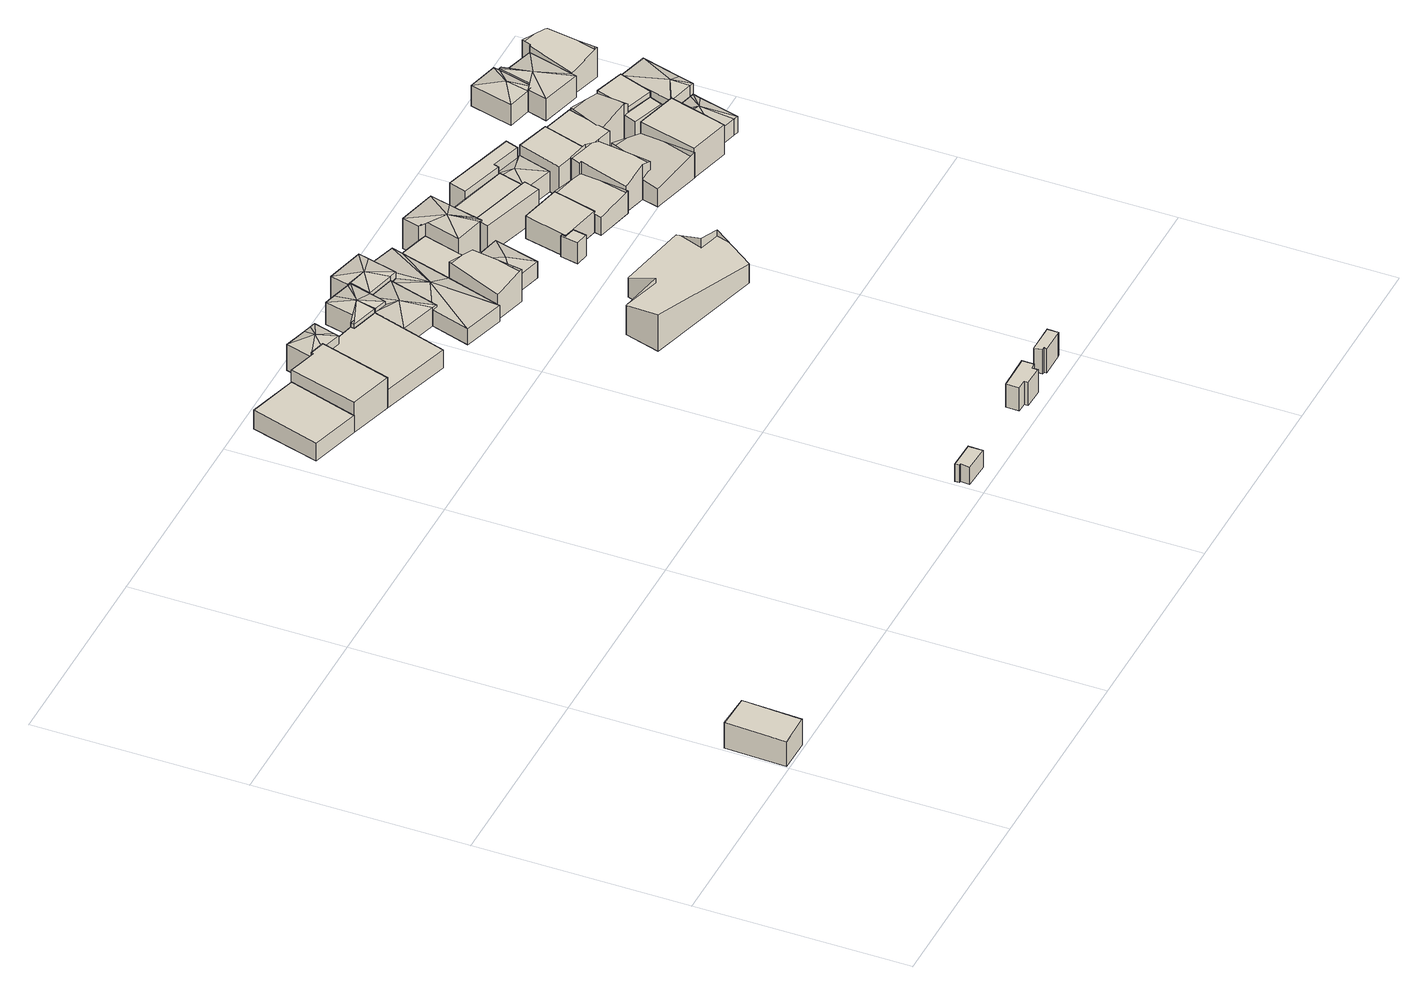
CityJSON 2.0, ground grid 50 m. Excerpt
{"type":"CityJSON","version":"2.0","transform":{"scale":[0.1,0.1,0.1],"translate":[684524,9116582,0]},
"CityObjects":{
"building1":{"type":"Building","attributes":{"Building Type":"Residential","Roof Shape":"gable","Roof Material":"Concrete Glazed Tile","Roof Material Code":"1","Roof Direction":"west","Building Height":6.5,"Roof Slope":26.3,"Footprint Area":115.72,"Solar PV Capacity Low":14.49,"Solar PV Capacity High":19.03,"Solar Annual Energy Low":20892,"Solar Annual Energy High":27534,"Suitable PV Area":86.5},"geometry":[{"type":"MultiSurface","lod":"2.2","boundaries":[[[0,1,2,3]],[[3,2,4,5]],[[2,1,6,4]],[[1,0,7,6]],[[0,3,5,7]],[[5,4,6,7]]]}]},
"building2":{"type":"Building","attributes":{"Building Type":"Residential","Roof Shape":"shed","Roof Material":"Concrete Glazed Tile","Roof Material Code":"1","Roof Direction":"northwest","Building Height":4.48,"Roof Slope":17.4,"Footprint Area":206.68,"Solar PV Capacity Low":25.88,"Solar PV Capacity High":33.99,"Solar Annual Energy Low":37315,"Solar Annual Energy High":49179,"Suitable PV Area":154.5},"geometry":[{"type":"MultiSurface","lod":"2.2","boundaries":[[[8,9,10,11]],[[11,10,12,13]],[[10,9,14,12]],[[9,8,15,14]],[[8,11,13,15]],[[13,12,14,15]]]}]},
"building3":{"type":"Building","attributes":{"Building Type":"Residential","Roof Shape":"shed","Roof Material":"Concrete Glazed Tile","Roof Material Code":"1","Roof Direction":"west","Building Height":4.55,"Roof Slope":10.2,"Footprint Area":21.44,"Solar PV Capacity Low":2.68,"Solar PV Capacity High":3.53,"Solar Annual Energy Low":3871,"Solar Annual Energy High":5101,"Suitable PV Area":16.03},"geometry":[{"type":"MultiSurface","lod":"2.2","boundaries":[[[16,17,18,19,20,21]],[[21,20,22,23]],[[20,19,24,22]],[[19,18,25,24]],[[18,17,26,25]],[[17,16,27,26]],[[16,21,23,27]],[[23,22,24,25,26,27]]]}]},
"building4":{"type":"Building","attributes":{"Building Type":"Residential","Roof Shape":"flat","Roof Material":"Concrete Aluminum Tile","Roof Material Code":"2","Roof Direction":"northwest","Building Height":7.95,"Roof Slope":14.3,"Footprint Area":185.14,"Solar PV Capacity Low":23.18,"Solar PV Capacity High":30.45,"Solar Annual Energy Low":33426,"Solar Annual Energy High":44052,"Suitable PV Area":138.39},"geometry":[{"type":"MultiSurface","lod":"2.2","boundaries":[[[28,29,30,31,32,33,11]],[[11,33,34,35]],[[33,32,36,34]],[[32,31,37,36]],[[31,30,38,37]],[[30,29,39,38]],[[29,28,40,39]],[[28,11,35,40]],[[35,34,36,37,38,39,40]]]}]},
"building5":{"type":"Building","attributes":{"Building Type":"Residential","Roof Shape":"hip","Roof Material":"Concrete Aluminum Tile","Roof Material Code":"2","Roof Direction":"northwest","Building Height":6.78,"Roof Slope":25,"Footprint Area":59.01,"Solar PV Capacity Low":7.39,"Solar PV Capacity High":9.7,"Solar Annual Energy Low":10655,"Solar Annual Energy High":14042,"Suitable PV Area":44.11},"geometry":[{"type":"MultiSurface","lod":"2.2","boundaries":[[[41,42,43,44,30,29,45,46]],[[46,45,47,48]],[[45,29,49,47]],[[29,30,50,49]],[[30,44,51,50]],[[44,43,52,51]],[[43,42,53,52]],[[42,41,54,53]],[[41,46,48,54]],[[48,47,55]],[[47,49,55]],[[49,50,55]],[[50,51,55]],[[51,52,55]],[[52,53,55]],[[53,54,55]],[[54,48,55]]]}]},
"building6":{"type":"Building","attributes":{"Building Type":"Residential","Roof Shape":"flat","Roof Material":"Concrete Aluminum Tile","Roof Material Code":"2","Roof Direction":"northwest","Building Height":4.85,"Roof Slope":10.5,"Footprint Area":328.05,"Solar PV Capacity Low":41.07,"Solar PV Capacity High":53.95,"Solar Annual Energy Low":59227,"Solar Annual Energy High":78056,"Suitable PV Area":245.22},"geometry":[{"type":"MultiSurface","lod":"2.2","boundaries":[[[56,57,58,59,60,46,45,29,28]],[[28,29,61,62]],[[29,45,63,61]],[[45,46,64,63]],[[46,60,65,64]],[[60,59,66,65]],[[59,58,67,66]],[[58,57,68,67]],[[57,56,69,68]],[[56,28,62,69]],[[62,61,63,64,65,66,67,68,69]]]}]},
"building7":{"type":"Building","attributes":{"Building Type":"Residential","Roof Shape":"shed","Roof Material":"Clay Tile Shingle","Roof Material Code":"3","Roof Direction":"west","Building Height":5.97,"Roof Slope":17,"Footprint Area":31.98,"Solar PV Capacity Low":4,"Solar PV Capacity High":5.26,"Solar Annual Energy Low":5774,"Solar Annual Energy High":7610,"Suitable PV Area":23.91},"geometry":[{"type":"MultiSurface","lod":"2.2","boundaries":[[[70,71,72,73,74,75,76,77]],[[77,76,78,79]],[[76,75,80,78]],[[75,74,81,80]],[[74,73,82,81]],[[73,72,83,82]],[[72,71,84,83]],[[71,70,85,84]],[[70,77,79,85]],[[79,78,80,81,82,83,84,85]]]}]},
"building8":{"type":"Building","attributes":{"Building Type":"Residential","Roof Shape":"hip","Roof Material":"Concrete Glazed Tile","Roof Material Code":"1","Roof Direction":"northwest","Building Height":5.85,"Roof Slope":29.6,"Footprint Area":75.51,"Solar PV Capacity Low":9.45,"Solar PV Capacity High":12.42,"Solar Annual Energy Low":13632,"Solar Annual Energy High":17966,"Suitable PV Area":56.44},"geometry":[{"type":"MultiSurface","lod":"2.2","boundaries":[[[86,87,88,89,60,59,58,90,91,92,93]],[[93,92,94,95]],[[92,91,96,94]],[[91,90,97,96]],[[90,58,98,97]],[[58,59,99,98]],[[59,60,100,99]],[[60,89,101,100]],[[89,88,102,101]],[[88,87,103,102]],[[87,86,104,103]],[[86,93,95,104]],[[95,94,105]],[[94,96,105]],[[96,97,105]],[[97,98,105]],[[98,99,105]],[[99,100,105]],[[100,101,105]],[[101,102,105]],[[102,103,105]],[[103,104,105]],[[104,95,105]]]}]},
"building9":{"type":"Building","attributes":{"Building Type":"Residential","Roof Shape":"hip","Roof Material":"Concrete Aluminum Tile","Roof Material Code":"2","Roof Direction":"northwest","Building Height":4.93,"Roof Slope":26.5,"Footprint Area":112.64,"Solar PV Capacity Low":14.1,"Solar PV Capacity High":18.52,"Solar Annual Energy Low":20337,"Solar Annual Energy High":26802,"Suitable PV Area":84.2},"geometry":[{"type":"MultiSurface","lod":"2.2","boundaries":[[[58,57,106,107,108,92,91]],[[91,92,109,110]],[[92,108,111,109]],[[108,107,112,111]],[[107,106,113,112]],[[106,57,114,113]],[[57,58,115,114]],[[58,91,110,115]],[[110,109,116]],[[109,111,116]],[[111,112,116]],[[112,113,116]],[[113,114,116]],[[114,115,116]],[[115,110,116]]]}]},
"building10":{"type":"Building","attributes":{"Building Type":"Residential","Roof Shape":"gable","Roof Material":"Concrete Glazed Tile","Roof Material Code":"1","Roof Direction":"west","Building Height":6.13,"Roof Slope":30.9,"Footprint Area":18.26,"Solar PV Capacity Low":2.29,"Solar PV Capacity High":3,"Solar Annual Energy Low":3298,"Solar Annual Energy High":4346,"Suitable PV Area":13.65},"geometry":[{"type":"MultiSurface","lod":"2.2","boundaries":[[[117,118,119,120,121,122,123]],[[123,122,124,125]],[[122,121,126,124]],[[121,120,127,126]],[[120,119,128,127]],[[119,118,129,128]],[[118,117,130,129]],[[117,123,125,130]],[[125,124,126,127,128,129,130]]]}]},
"building11":{"type":"Building","attributes":{"Building Type":"Residential","Roof Shape":"hip","Roof Material":"Concrete Aluminum Tile","Roof Material Code":"2","Roof Direction":"northwest","Building Height":4.17,"Roof Slope":21.4,"Footprint Area":266.34,"Solar PV Capacity Low":33.35,"Solar PV Capacity High":43.8,"Solar Annual Energy Low":48086,"Solar Annual Energy High":63373,"Suitable PV Area":199.09},"geometry":[{"type":"MultiSurface","lod":"2.2","boundaries":[[[131,132,108,107,106,133,134,135,136,137,138]],[[138,137,139,140]],[[137,136,141,139]],[[136,135,142,141]],[[135,134,143,142]],[[134,133,144,143]],[[133,106,145,144]],[[106,107,146,145]],[[107,108,147,146]],[[108,132,148,147]],[[132,131,149,148]],[[131,138,140,149]],[[140,139,150]],[[139,141,150]],[[141,142,150]],[[142,143,150]],[[143,144,150]],[[144,145,150]],[[145,146,150]],[[146,147,150]],[[147,148,150]],[[148,149,150]],[[149,140,150]]]}]},
"building12":{"type":"Building","attributes":{"Building Type":"Residential","Roof Shape":"hip","Roof Material":"Concrete Glazed Tile","Roof Material Code":"1","Roof Direction":"northwest","Building Height":5.98,"Roof Slope":23.6,"Footprint Area":88,"Solar PV Capacity Low":11.02,"Solar PV Capacity High":14.47,"Solar Annual Energy Low":15887,"Solar Annual Energy High":20938,"Suitable PV Area":65.78},"geometry":[{"type":"MultiSurface","lod":"2.2","boundaries":[[[151,86,93,92,108,132,131,152]],[[152,131,153,154]],[[131,132,155,153]],[[132,108,156,155]],[[108,92,157,156]],[[92,93,158,157]],[[93,86,159,158]],[[86,151,160,159]],[[151,152,154,160]],[[154,153,161]],[[153,155,161]],[[155,156,161]],[[156,157,161]],[[157,158,161]],[[158,159,161]],[[159,160,161]],[[160,154,161]]]}]},
"building13":{"type":"Building","attributes":{"Building Type":"Residential","Roof Shape":"gable","Roof Material":"Concrete Aluminum Tile","Roof Material Code":"2","Roof Direction":"northwest","Building Height":6.8,"Roof Slope":26.3,"Footprint Area":104.8,"Solar PV Capacity Low":13.12,"Solar PV Capacity High":17.23,"Solar Annual Energy Low":18921,"Solar Annual Energy High":24936,"Suitable PV Area":78.34},"geometry":[{"type":"MultiSurface","lod":"2.2","boundaries":[[[135,162,163,164,136]],[[136,164,165,166]],[[164,163,167,165]],[[163,162,168,167]],[[162,135,169,168]],[[135,136,166,169]],[[166,165,167,168,169]]]}]},
"building14":{"type":"Building","attributes":{"Building Type":"Residential","Roof Shape":"gable","Roof Material":"Clay Tile Shingle","Roof Material Code":"3","Roof Direction":"northwest","Building Height":5.06,"Roof Slope":32,"Footprint Area":361.31,"Solar PV Capacity Low":45.24,"Solar PV Capacity High":59.42,"Solar Annual Energy Low":65233,"Solar Annual Energy High":85972,"Suitable PV Area":270.08},"geometry":[{"type":"MultiSurface","lod":"2.2","boundaries":[[[170,171,172,173,174,175,176,177]],[[177,176,178,179]],[[176,175,180,178]],[[175,174,181,180]],[[174,173,182,181]],[[173,172,183,182]],[[172,171,184,183]],[[171,170,185,184]],[[170,177,179,185]],[[179,178,180,181,182,183,184,185]]]}]},
"building15":{"type":"Building","attributes":{"Building Type":"Residential","Roof Shape":"flat","Roof Material":"Concrete Glazed Tile","Roof Material Code":"1","Roof Direction":"northwest","Building Height":4.12,"Roof Slope":7.5,"Footprint Area":98.82,"Solar PV Capacity Low":12.37,"Solar PV Capacity High":16.25,"Solar Annual Energy Low":17841,"Solar Annual Energy High":23513,"Suitable PV Area":73.87},"geometry":[{"type":"MultiSurface","lod":"2.2","boundaries":[[[186,137,136,164,187,188,189]],[[189,188,190,191]],[[188,187,192,190]],[[187,164,193,192]],[[164,136,194,193]],[[136,137,195,194]],[[137,186,196,195]],[[186,189,191,196]],[[191,190,192,193,194,195,196]]]}]},
"building16":{"type":"Building","attributes":{"Building Type":"Residential","Roof Shape":"hip","Roof Material":"Concrete Aluminum Tile","Roof Material Code":"2","Roof Direction":"northwest","Building Height":4.3,"Roof Slope":21.7,"Footprint Area":88.95,"Solar PV Capacity Low":11.14,"Solar PV Capacity High":14.63,"Solar Annual Energy Low":16059,"Solar Annual Energy High":21164,"Suitable PV Area":66.49},"geometry":[{"type":"MultiSurface","lod":"2.2","boundaries":[[[197,198,164,163]],[[163,164,199,200]],[[164,198,201,199]],[[198,197,202,201]],[[197,163,200,202]],[[200,199,203]],[[199,201,203]],[[201,202,203]],[[202,200,203]]]}]},
"building17":{"type":"Building","attributes":{"Building Type":"Residential","Roof Shape":"hip","Roof Material":"Concrete Glazed Tile","Roof Material Code":"1","Roof Direction":"northwest","Building Height":7.88,"Roof Slope":25.1,"Footprint Area":109.84,"Solar PV Capacity Low":13.75,"Solar PV Capacity High":18.06,"Solar Annual Energy Low":19831,"Solar Annual Energy High":26136,"Suitable PV Area":82.11},"geometry":[{"type":"MultiSurface","lod":"2.2","boundaries":[[[204,186,189,188,205,206,207,208,209]],[[209,208,210,211]],[[208,207,212,210]],[[207,206,213,212]],[[206,205,214,213]],[[205,188,215,214]],[[188,189,216,215]],[[189,186,217,216]],[[186,204,218,217]],[[204,209,211,218]],[[211,210,219]],[[210,212,219]],[[212,213,219]],[[213,214,219]],[[214,215,219]],[[215,216,219]],[[216,217,219]],[[217,218,219]],[[218,211,219]]]}]},
"building18":{"type":"Building","attributes":{"Building Type":"Residential","Roof Shape":"flat","Roof Material":"Concrete Glazed Tile","Roof Material Code":"1","Roof Direction":"northwest","Building Height":5.47,"Roof Slope":6.4,"Footprint Area":10.75,"Solar PV Capacity Low":1.35,"Solar PV Capacity High":1.77,"Solar Annual Energy Low":1941,"Solar Annual Energy High":2558,"Suitable PV Area":8.04},"geometry":[{"type":"MultiSurface","lod":"2.2","boundaries":[[[220,221,222,223,224,225]],[[225,224,226,227]],[[224,223,228,226]],[[223,222,229,228]],[[222,221,230,229]],[[221,220,231,230]],[[220,225,227,231]],[[227,226,228,229,230,231]]]}]},
"building19":{"type":"Building","attributes":{"Building Type":"Residential","Roof Shape":"flat","Roof Material":"Concrete Glazed Tile","Roof Material Code":"1","Roof Direction":"northwest","Building Height":7.75,"Roof Slope":12.8,"Footprint Area":58.14,"Solar PV Capacity Low":7.28,"Solar PV Capacity High":9.56,"Solar Annual Energy Low":10497,"Solar Annual Energy High":13834,"Suitable PV Area":43.46},"geometry":[{"type":"MultiSurface","lod":"2.2","boundaries":[[[232,207,206,205,233,234]],[[234,233,235,236]],[[233,205,237,235]],[[205,206,238,237]],[[206,207,239,238]],[[207,232,240,239]],[[232,234,236,240]],[[236,235,237,238,239,240]]]}]},
"building20":{"type":"Building","attributes":{"Building Type":"Residential","Roof Shape":"shed","Roof Material":"Clay Tile Shingle","Roof Material Code":"3","Roof Direction":"northwest","Building Height":5.6,"Roof Slope":18.4,"Footprint Area":104.06,"Solar PV Capacity Low":13.03,"Solar PV Capacity High":17.11,"Solar Annual Energy Low":18788,"Solar Annual Energy High":24761,"Suitable PV Area":77.79},"geometry":[{"type":"MultiSurface","lod":"2.2","boundaries":[[[222,221,220,241,242,243]],[[243,242,244,245]],[[242,241,246,244]],[[241,220,247,246]],[[220,221,248,247]],[[221,222,249,248]],[[222,243,245,249]],[[245,244,246,247,248,249]]]}]},
"building21":{"type":"Building","attributes":{"Building Type":"Residential","Roof Shape":"flat","Roof Material":"Concrete Aluminum Tile","Roof Material Code":"2","Roof Direction":"northwest","Building Height":6.14,"Roof Slope":10.3,"Footprint Area":116.16,"Solar PV Capacity Low":14.54,"Solar PV Capacity High":19.1,"Solar Annual Energy Low":20971,"Solar Annual Energy High":27638,"Suitable PV Area":86.83},"geometry":[{"type":"MultiSurface","lod":"2.2","boundaries":[[[250,251,208,207,232,252,253,254]],[[254,253,255,256]],[[253,252,257,255]],[[252,232,258,257]],[[232,207,259,258]],[[207,208,260,259]],[[208,251,261,260]],[[251,250,262,261]],[[250,254,256,262]],[[256,255,257,258,259,260,261,262]]]}]},
"building22":{"type":"Building","attributes":{"Building Type":"Residential","Roof Shape":"gable","Roof Material":"Clay Tile Shingle","Roof Material Code":"3","Roof Direction":"northwest","Building Height":4.72,"Roof Slope":26.1,"Footprint Area":111.25,"Solar PV Capacity Low":13.93,"Solar PV Capacity High":18.29,"Solar Annual Energy Low":20085,"Solar Annual Energy High":26470,"Suitable PV Area":83.16},"geometry":[{"type":"MultiSurface","lod":"2.2","boundaries":[[[263,242,241,264,265,266,267]],[[267,266,268,269]],[[266,265,270,268]],[[265,264,271,270]],[[264,241,272,271]],[[241,242,244,272]],[[242,263,273,244]],[[263,267,269,273]],[[269,268,270,271,272,244,273]]]}]},
"building23":{"type":"Building","attributes":{"Building Type":"Residential","Roof Shape":"shed","Roof Material":"Concrete Glazed Tile","Roof Material Code":"1","Roof Direction":"northwest","Building Height":7.98,"Roof Slope":15.1,"Footprint Area":67.35,"Solar PV Capacity Low":8.43,"Solar PV Capacity High":11.08,"Solar Annual Energy Low":12160,"Solar Annual Energy High":16026,"Suitable PV Area":50.35},"geometry":[{"type":"MultiSurface","lod":"2.2","boundaries":[[[274,251,250,275,276,277]],[[277,276,278,279]],[[276,275,280,278]],[[275,250,281,280]],[[250,251,282,281]],[[251,274,283,282]],[[274,277,279,283]],[[279,278,280,281,282,283]]]}]},
"building24":{"type":"Building","attributes":{"Building Type":"Residential","Roof Shape":"hip","Roof Material":"Concrete Glazed Tile","Roof Material Code":"1","Roof Direction":"northwest","Building Height":5.38,"Roof Slope":21,"Footprint Area":63.66,"Solar PV Capacity Low":7.97,"Solar PV Capacity High":10.47,"Solar Annual Energy Low":11493,"Solar Annual Energy High":15147,"Suitable PV Area":47.59},"geometry":[{"type":"MultiSurface","lod":"2.2","boundaries":[[[276,275,250,254,253,284,285]],[[285,284,286,287]],[[284,253,288,286]],[[253,254,289,288]],[[254,250,290,289]],[[250,275,291,290]],[[275,276,292,291]],[[276,285,287,292]],[[287,286,293]],[[286,288,293]],[[288,289,293]],[[289,290,293]],[[290,291,293]],[[291,292,293]],[[292,287,293]]]}]},
"building25":{"type":"Building","attributes":{"Building Type":"Residential","Roof Shape":"gable","Roof Material":"Concrete Aluminum Tile","Roof Material Code":"2","Roof Direction":"northwest","Building Height":6.76,"Roof Slope":27.9,"Footprint Area":114.85,"Solar PV Capacity Low":14.38,"Solar PV Capacity High":18.89,"Solar Annual Energy Low":20736,"Solar Annual Energy High":27328,"Suitable PV Area":85.85},"geometry":[{"type":"MultiSurface","lod":"2.2","boundaries":[[[263,267,266,294,295,296,297,298,299]],[[299,298,300,301]],[[298,297,302,300]],[[297,296,303,302]],[[296,295,304,303]],[[295,294,305,304]],[[294,266,306,305]],[[266,267,307,306]],[[267,263,308,307]],[[263,299,301,308]],[[301,300,302,303,304,305,306,307,308]]]}]},
"building26":{"type":"Building","attributes":{"Building Type":"Residential","Roof Shape":"shed","Roof Material":"Clay Tile Shingle","Roof Material Code":"3","Roof Direction":"northwest","Building Height":7.89,"Roof Slope":12.5,"Footprint Area":87.67,"Solar PV Capacity Low":10.98,"Solar PV Capacity High":14.42,"Solar Annual Energy Low":15828,"Solar Annual Energy High":20860,"Suitable PV Area":65.53},"geometry":[{"type":"MultiSurface","lod":"2.2","boundaries":[[[285,309,299,298,310]],[[310,298,311,312]],[[298,299,313,311]],[[299,309,314,313]],[[309,285,315,314]],[[285,310,312,315]],[[312,311,313,314,315]]]}]},
"building27":{"type":"Building","attributes":{"Building Type":"Residential","Roof Shape":"gable","Roof Material":"Concrete Aluminum Tile","Roof Material Code":"2","Roof Direction":"northwest","Building Height":4.67,"Roof Slope":32.7,"Footprint Area":148.96,"Solar PV Capacity Low":18.65,"Solar PV Capacity High":24.5,"Solar Annual Energy Low":26894,"Solar Annual Energy High":35444,"Suitable PV Area":111.35},"geometry":[{"type":"MultiSurface","lod":"2.2","boundaries":[[[296,295,294,316,317,318,319]],[[319,318,320,321]],[[318,317,322,320]],[[317,316,323,322]],[[316,294,324,323]],[[294,295,325,324]],[[295,296,326,325]],[[296,319,321,326]],[[321,320,322,323,324,325,326]]]}]},
"building28":{"type":"Building","attributes":{"Building Type":"Residential","Roof Shape":"shed","Roof Material":"Concrete Aluminum Tile","Roof Material Code":"2","Roof Direction":"northwest","Building Height":7.4,"Roof Slope":10.7,"Footprint Area":86.6,"Solar PV Capacity Low":10.84,"Solar PV Capacity High":14.24,"Solar Annual Energy Low":15634,"Solar Annual Energy High":20605,"Suitable PV Area":64.73},"geometry":[{"type":"MultiSurface","lod":"2.2","boundaries":[[[327,328,329,310,298,297,330]],[[330,297,331,332]],[[297,298,333,331]],[[298,310,334,333]],[[310,329,335,334]],[[329,328,336,335]],[[328,327,337,336]],[[327,330,332,337]],[[332,331,333,334,335,336,337]]]}]},
"building29":{"type":"Building","attributes":{"Building Type":"Residential","Roof Shape":"flat","Roof Material":"Concrete Aluminum Tile","Roof Material Code":"2","Roof Direction":"northwest","Building Height":7.81,"Roof Slope":5.9,"Footprint Area":143.88,"Solar PV Capacity Low":18.02,"Solar PV Capacity High":23.66,"Solar Annual Energy Low":25977,"Solar Annual Energy High":34236,"Suitable PV Area":107.55},"geometry":[{"type":"MultiSurface","lod":"2.2","boundaries":[[[338,319,318,339,340,341,342,343]],[[343,342,344,345]],[[342,341,346,344]],[[341,340,347,346]],[[340,339,348,347]],[[339,318,349,348]],[[318,319,350,349]],[[319,338,351,350]],[[338,343,345,351]],[[345,344,346,347,348,349,350,351]]]}]},
"building30":{"type":"Building","attributes":{"Building Type":"Residential","Roof Shape":"gable","Roof Material":"Concrete Glazed Tile","Roof Material Code":"1","Roof Direction":"northwest","Building Height":6.9,"Roof Slope":33.9,"Footprint Area":70.33,"Solar PV Capacity Low":8.81,"Solar PV Capacity High":11.57,"Solar Annual Energy Low":12697,"Solar Annual Energy High":16734,"Suitable PV Area":52.57},"geometry":[{"type":"MultiSurface","lod":"2.2","boundaries":[[[328,327,352,353,354]],[[354,353,355,356]],[[353,352,357,355]],[[352,327,358,357]],[[327,328,359,358]],[[328,354,356,359]],[[356,355,357,358,359]]]}]},
"building31":{"type":"Building","attributes":{"Building Type":"Residential","Roof Shape":"shed","Roof Material":"Concrete Glazed Tile","Roof Material Code":"1","Roof Direction":"northwest","Building Height":6.03,"Roof Slope":13,"Footprint Area":26.1,"Solar PV Capacity Low":3.27,"Solar PV Capacity High":4.29,"Solar Annual Energy Low":4712,"Solar Annual Energy High":6210,"Suitable PV Area":19.51},"geometry":[{"type":"MultiSurface","lod":"2.2","boundaries":[[[360,353,352,361,362]],[[362,361,363,364]],[[361,352,365,363]],[[352,353,366,365]],[[353,367,366]],[[353,360,368,367]],[[360,362,364,368]],[[364,363,365,366,367,368]]]}]},
"building32":{"type":"Building","attributes":{"Building Type":"Residential","Roof Shape":"hip","Roof Material":"Concrete Aluminum Tile","Roof Material Code":"2","Roof Direction":"northwest","Building Height":4.28,"Roof Slope":23.5,"Footprint Area":85.49,"Solar PV Capacity Low":10.7,"Solar PV Capacity High":14.06,"Solar Annual Energy Low":15435,"Solar Annual Energy High":20343,"Suitable PV Area":63.91},"geometry":[{"type":"MultiSurface","lod":"2.2","boundaries":[[[369,343,342,341,340,370,371,372,373]],[[373,372,374,375]],[[372,371,376,374]],[[371,370,377,376]],[[370,340,378,377]],[[340,341,379,378]],[[341,342,380,379]],[[342,343,381,380]],[[343,369,382,381]],[[369,373,375,382]],[[375,374,383]],[[374,376,383]],[[376,377,383]],[[377,378,383]],[[378,379,383]],[[379,380,383]],[[380,381,383]],[[381,382,383]],[[382,375,383]]]}]},
"building33":{"type":"Building","attributes":{"Building Type":"Residential","Roof Shape":"shed","Roof Material":"Concrete Glazed Tile","Roof Material Code":"1","Roof Direction":"northwest","Building Height":7.4,"Roof Slope":13,"Footprint Area":60.48,"Solar PV Capacity Low":7.57,"Solar PV Capacity High":9.95,"Solar Annual Energy Low":10919,"Solar Annual Energy High":14390,"Suitable PV Area":45.21},"geometry":[{"type":"MultiSurface","lod":"2.2","boundaries":[[[354,353,360,384,385]],[[385,384,386,387]],[[384,360,388,386]],[[360,353,389,388]],[[353,354,390,389]],[[354,385,387,390]],[[387,386,388,389,390]]]}]},
"building34":{"type":"Building","attributes":{"Building Type":"Residential","Roof Shape":"hip","Roof Material":"Concrete Glazed Tile","Roof Material Code":"1","Roof Direction":"northwest","Building Height":5.36,"Roof Slope":29.1,"Footprint Area":81.11,"Solar PV Capacity Low":10.16,"Solar PV Capacity High":13.34,"Solar Annual Energy Low":14644,"Solar Annual Energy High":19299,"Suitable PV Area":60.63},"geometry":[{"type":"MultiSurface","lod":"2.2","boundaries":[[[391,392,393,394,395,396]],[[396,395,397,398]],[[395,394,399,397]],[[394,393,400,399]],[[393,392,401,400]],[[392,391,402,401]],[[391,396,398,402]],[[398,397,403]],[[397,399,403]],[[399,400,403]],[[400,401,403]],[[401,402,403]],[[402,398,403]]]}]},
"building35":{"type":"Building","attributes":{"Building Type":"Residential","Roof Shape":"hip","Roof Material":"Concrete Glazed Tile","Roof Material Code":"1","Roof Direction":"northwest","Building Height":7.17,"Roof Slope":23.6,"Footprint Area":99.25,"Solar PV Capacity Low":12.43,"Solar PV Capacity High":16.32,"Solar Annual Energy Low":17919,"Solar Annual Energy High":23615,"Suitable PV Area":74.19},"geometry":[{"type":"MultiSurface","lod":"2.2","boundaries":[[[404,405,385,338,343,369,373]],[[373,369,406,407]],[[369,343,408,406]],[[343,338,409,408]],[[338,385,410,409]],[[385,405,411,410]],[[405,404,412,411]],[[404,373,407,412]],[[407,406,413]],[[406,408,413]],[[408,409,413]],[[409,410,413]],[[410,411,413]],[[411,412,413]],[[412,407,413]]]}]},
"building36":{"type":"Building","attributes":{"Building Type":"Residential","Roof Shape":"hip","Roof Material":"Concrete Glazed Tile","Roof Material Code":"1","Roof Direction":"northwest","Building Height":5.74,"Roof Slope":25.6,"Footprint Area":111.48,"Solar PV Capacity Low":13.96,"Solar PV Capacity High":18.33,"Solar Annual Energy Low":20127,"Solar Annual Energy High":26526,"Suitable PV Area":83.33},"geometry":[{"type":"MultiSurface","lod":"2.2","boundaries":[[[395,394,393,414,415,416,417,418,419]],[[419,418,420,421]],[[418,417,422,420]],[[417,416,423,422]],[[416,415,424,423]],[[415,414,425,424]],[[414,393,426,425]],[[393,394,427,426]],[[394,395,428,427]],[[395,419,421,428]],[[421,420,429]],[[420,422,429]],[[422,423,429]],[[423,424,429]],[[424,425,429]],[[425,426,429]],[[426,427,429]],[[427,428,429]],[[428,421,429]]]}]},
"building37":{"type":"Building","attributes":{"Building Type":"Residential","Roof Shape":"gable","Roof Material":"Concrete Glazed Tile","Roof Material Code":"1","Roof Direction":"northwest","Building Height":5.89,"Roof Slope":29.6,"Footprint Area":108.7,"Solar PV Capacity Low":13.61,"Solar PV Capacity High":17.87,"Solar Annual Energy Low":19624,"Solar Annual Energy High":25863,"Suitable PV Area":81.25},"geometry":[{"type":"MultiSurface","lod":"2.2","boundaries":[[[430,431,432,417,416,433,434,435,436]],[[436,435,437,438]],[[435,434,439,437]],[[434,433,440,439]],[[433,416,441,440]],[[416,417,442,441]],[[417,432,443,442]],[[432,431,444,443]],[[431,430,445,444]],[[430,436,438,445]],[[438,437,439,440,441,442,443,444,445]]]}]}
},
"vertices":[
[93,148,0],[9,151,0],[5,8,0],[84,7,0],[5,8,65],[84,7,69],[9,151,67],[93,148,65],
[706,1436,0],[588,1469,0],[542,1308,0],[660,1274,0],[542,1308,46],[660,1274,45],[588,1469,50],[706,1436,49],
[1013,71,0],[1013,60,0],[1017,60,0],[1015,38,0],[1079,36,0],[1079,70,0],[1079,36,45],[1079,70,45],[1015,38,46],[1017,60,46],[1013,60,46],[1013,71,46],
[763,1244,0],[813,1412,0],[776,1422,0],[774,1417,0],[709,1436,0],[706,1437,0],[706,1437,80],[660,1274,80],[709,1436,80],[774,1417,80],[776,1422,80],[813,1412,80],[763,1244,80],
[881,1461,0],[867,1465,0],[848,1470,0],[794,1485,0],[863,1398,0],[867,1411,0],[863,1398,68],[867,1411,68],[813,1412,68],[776,1422,68],[794,1485,68],[848,1470,68],[867,1465,68],[881,1461,68],[839,1441,76],
[931,1192,0],[963,1294,0],[987,1371,0],[922,1389,0],[924,1398,0],[813,1412,48],[763,1244,48],[863,1398,48],[867,1411,48],[924,1398,48],[922,1389,48],[987,1371,48],[963,1294,48],[931,1192,48],
[1281,74,0],[1281,43,0],[1304,42,0],[1304,33,0],[1353,32,0],[1353,46,0],[1367,47,0],[1367,75,0],[1367,47,60],[1367,75,60],[1353,46,60],[1353,32,60],[1304,33,61],[1304,42,61],[1281,43,61],[1281,74,61],
[1036,1454,0],[992,1466,0],[966,1473,0],[946,1392,0],[989,1370,0],[1019,1362,0],[1030,1401,0],[1044,1451,0],[1030,1401,58],[1044,1451,58],[1019,1362,58],[989,1370,58],[987,1371,58],[922,1389,58],[924,1398,58],[946,1392,58],[966,1473,58],[992,1466,58],[1036,1454,58],[987,1412,69],
[1050,1268,0],[1061,1264,0],[1097,1384,0],[1030,1401,49],[1019,1362,49],[1097,1384,49],[1061,1264,49],[1050,1268,49],[963,1294,49],[987,1371,49],[1029,1335,62],
[1413,69,0],[1413,48,0],[1419,48,0],[1419,42,0],[1479,42,0],[1482,42,0],[1482,69,0],[1482,42,61],[1482,69,62],[1479,42,61],[1419,42,62],[1419,48,65],[1413,48,64],[1413,69,61],
[1133,1450,0],[1115,1380,0],[1022,1176,0],[1120,1147,0],[1122,1153,0],[1161,1280,0],[1198,1403,0],[1206,1428,0],[1198,1403,42],[1206,1428,42],[1161,1280,42],[1122,1153,42],[1120,1147,42],[1022,1176,42],[1050,1268,42],[1061,1264,42],[1097,1384,42],[1115,1380,42],[1133,1450,42],[1117,1303,56],
[1047,1497,0],[1139,1474,0],[1133,1450,60],[1139,1474,60],[1115,1380,60],[1097,1384,60],[1030,1401,60],[1044,1451,60],[1036,1454,60],[1047,1497,60],[1080,1436,69],
[1199,1132,0],[1205,1155,0],[1236,1259,0],[1236,1259,68],[1161,1280,85],[1205,1155,82],[1199,1132,85],[1122,1153,68],
[1419,823,0],[1441,889,0],[1301,936,0],[1276,863,0],[1185,890,0],[1161,807,0],[1444,726,0],[1468,809,0],[1444,726,51],[1468,809,97],[1161,807,96],[1185,890,77],[1276,863,91],[1301,936,51],[1441,889,77],[1419,823,105],
[1251,1388,0],[1243,1281,0],[1246,1295,0],[1271,1382,0],[1246,1295,41],[1271,1382,41],[1243,1281,41],[1236,1259,41],[1161,1280,41],[1198,1403,41],[1251,1388,41],
[1284,1134,0],[1314,1242,0],[1236,1259,43],[1205,1155,43],[1314,1242,43],[1284,1134,43],[1260,1197,52],
[1261,1429,0],[1317,1278,0],[1322,1277,0],[1325,1291,0],[1342,1359,0],[1354,1406,0],[1342,1359,79],[1354,1406,79],[1325,1291,79],[1322,1277,79],[1317,1278,79],[1246,1295,79],[1271,1382,79],[1251,1388,79],[1261,1429,79],[1299,1345,89],
[1397,1103,0],[1371,1109,0],[1373,1117,0],[1368,1118,0],[1360,1077,0],[1391,1071,0],[1360,1077,55],[1391,1071,55],[1368,1118,55],[1373,1117,55],[1371,1109,55],[1397,1103,55],
[1477,1248,0],[1311,1259,0],[1466,1211,0],[1311,1259,77],[1466,1211,77],[1317,1278,77],[1322,1277,77],[1325,1291,77],[1477,1248,77],
[1470,1087,0],[1493,1187,0],[1394,1209,0],[1493,1187,59],[1394,1209,60],[1470,1087,56],[1397,1103,56],[1371,1109,57],[1373,1117,57],
[1497,1316,0],[1393,1345,0],[1482,1247,0],[1482,1248,0],[1501,1315,0],[1482,1248,61],[1501,1315,61],[1482,1247,61],[1477,1248,61],[1325,1291,61],[1342,1359,61],[1393,1345,61],[1497,1316,61],
[1578,1168,0],[1466,1070,0],[1556,1049,0],[1557,1054,0],[1583,1167,0],[1557,1054,59],[1583,1167,47],[1556,1049,59],[1466,1070,47],[1470,1087,49],[1578,1168,49],
[1405,1386,0],[1500,1327,0],[1572,1306,0],[1581,1335,0],[1572,1306,80],[1581,1335,81],[1500,1327,80],[1497,1316,80],[1393,1345,81],[1405,1386,82],
[1556,1226,0],[1580,1304,0],[1556,1226,54],[1580,1304,54],[1482,1248,54],[1501,1315,54],[1497,1316,54],[1500,1327,54],[1572,1306,54],[1527,1292,61],
[1610,1040,0],[1633,1033,0],[1662,1133,0],[1671,1166,0],[1628,1178,0],[1585,1191,0],[1628,1178,88],[1585,1191,81],[1671,1166,68],[1662,1133,72],[1633,1033,86],[1610,1040,93],[1557,1054,68],[1583,1167,80],[1578,1168,78],
[1549,1201,0],[1658,1281,0],[1628,1178,79],[1658,1281,81],[1585,1191,79],[1549,1201,79],[1580,1304,81],
[1600,1001,0],[1718,970,0],[1718,971,0],[1755,1108,0],[1718,971,68],[1755,1108,47],[1718,970,68],[1600,1001,47],[1610,1040,53],[1633,1033,66],[1662,1133,82],
[1712,1177,0],[1734,1257,0],[1735,1260,0],[1706,1156,0],[1671,1166,74],[1706,1156,74],[1628,1178,74],[1658,1281,76],[1735,1260,76],[1734,1257,76],[1712,1177,74],
[1851,1082,0],[1815,945,0],[1822,968,0],[1845,1053,0],[1849,1065,0],[1853,1081,0],[1849,1065,78],[1853,1081,78],[1845,1053,78],[1822,968,78],[1815,945,78],[1718,971,78],[1755,1108,78],[1851,1082,78],
[1780,1156,0],[1792,1153,0],[1816,1233,0],[1792,1153,84],[1816,1233,69],[1780,1156,91],[1712,1177,69],[1734,1257,82],
[1858,1132,0],[1770,1127,0],[1847,1101,0],[1770,1127,61],[1847,1101,60],[1780,1156,62],[1792,1153,61],[1792,1153,62],[1858,1132,61],
[1913,1066,0],[1882,952,0],[1893,949,0],[1918,1046,0],[1923,1063,0],[1918,1046,43],[1923,1063,43],[1893,949,43],[1882,952,43],[1822,968,43],[1845,1053,43],[1849,1065,43],[1853,1081,43],[1913,1066,43],[1882,1031,52],
[1860,1131,0],[1886,1211,0],[1860,1131,74],[1886,1211,76],[1858,1132,74],[1792,1153,74],[1816,1233,76],
[1752,1490,0],[1725,1388,0],[1782,1374,0],[1800,1369,0],[1823,1458,0],[1826,1471,0],[1823,1458,54],[1826,1471,54],[1800,1369,54],[1782,1374,54],[1725,1388,54],[1752,1490,54],[1785,1425,63],
[1932,1099,0],[1958,1191,0],[1913,1066,72],[1923,1063,72],[1853,1081,72],[1851,1082,72],[1886,1211,72],[1958,1191,72],[1932,1099,72],[1905,1107,81],
[1769,1328,0],[1865,1302,0],[1868,1312,0],[1898,1422,0],[1827,1442,0],[1830,1456,0],[1827,1442,57],[1830,1456,57],[1898,1422,57],[1868,1312,57],[1865,1302,57],[1769,1328,57],[1782,1374,57],[1800,1369,57],[1823,1458,57],[1829,1385,69],
[1977,1421,0],[1906,1442,0],[1900,1422,0],[1945,1290,0],[1947,1297,0],[1958,1337,0],[1983,1420,0],[1958,1337,71],[1983,1420,59],[1947,1297,77],[1945,1290,78],[1868,1312,59],[1898,1422,74],[1900,1422,76],[1906,1442,78],[1977,1421,62]
]}
